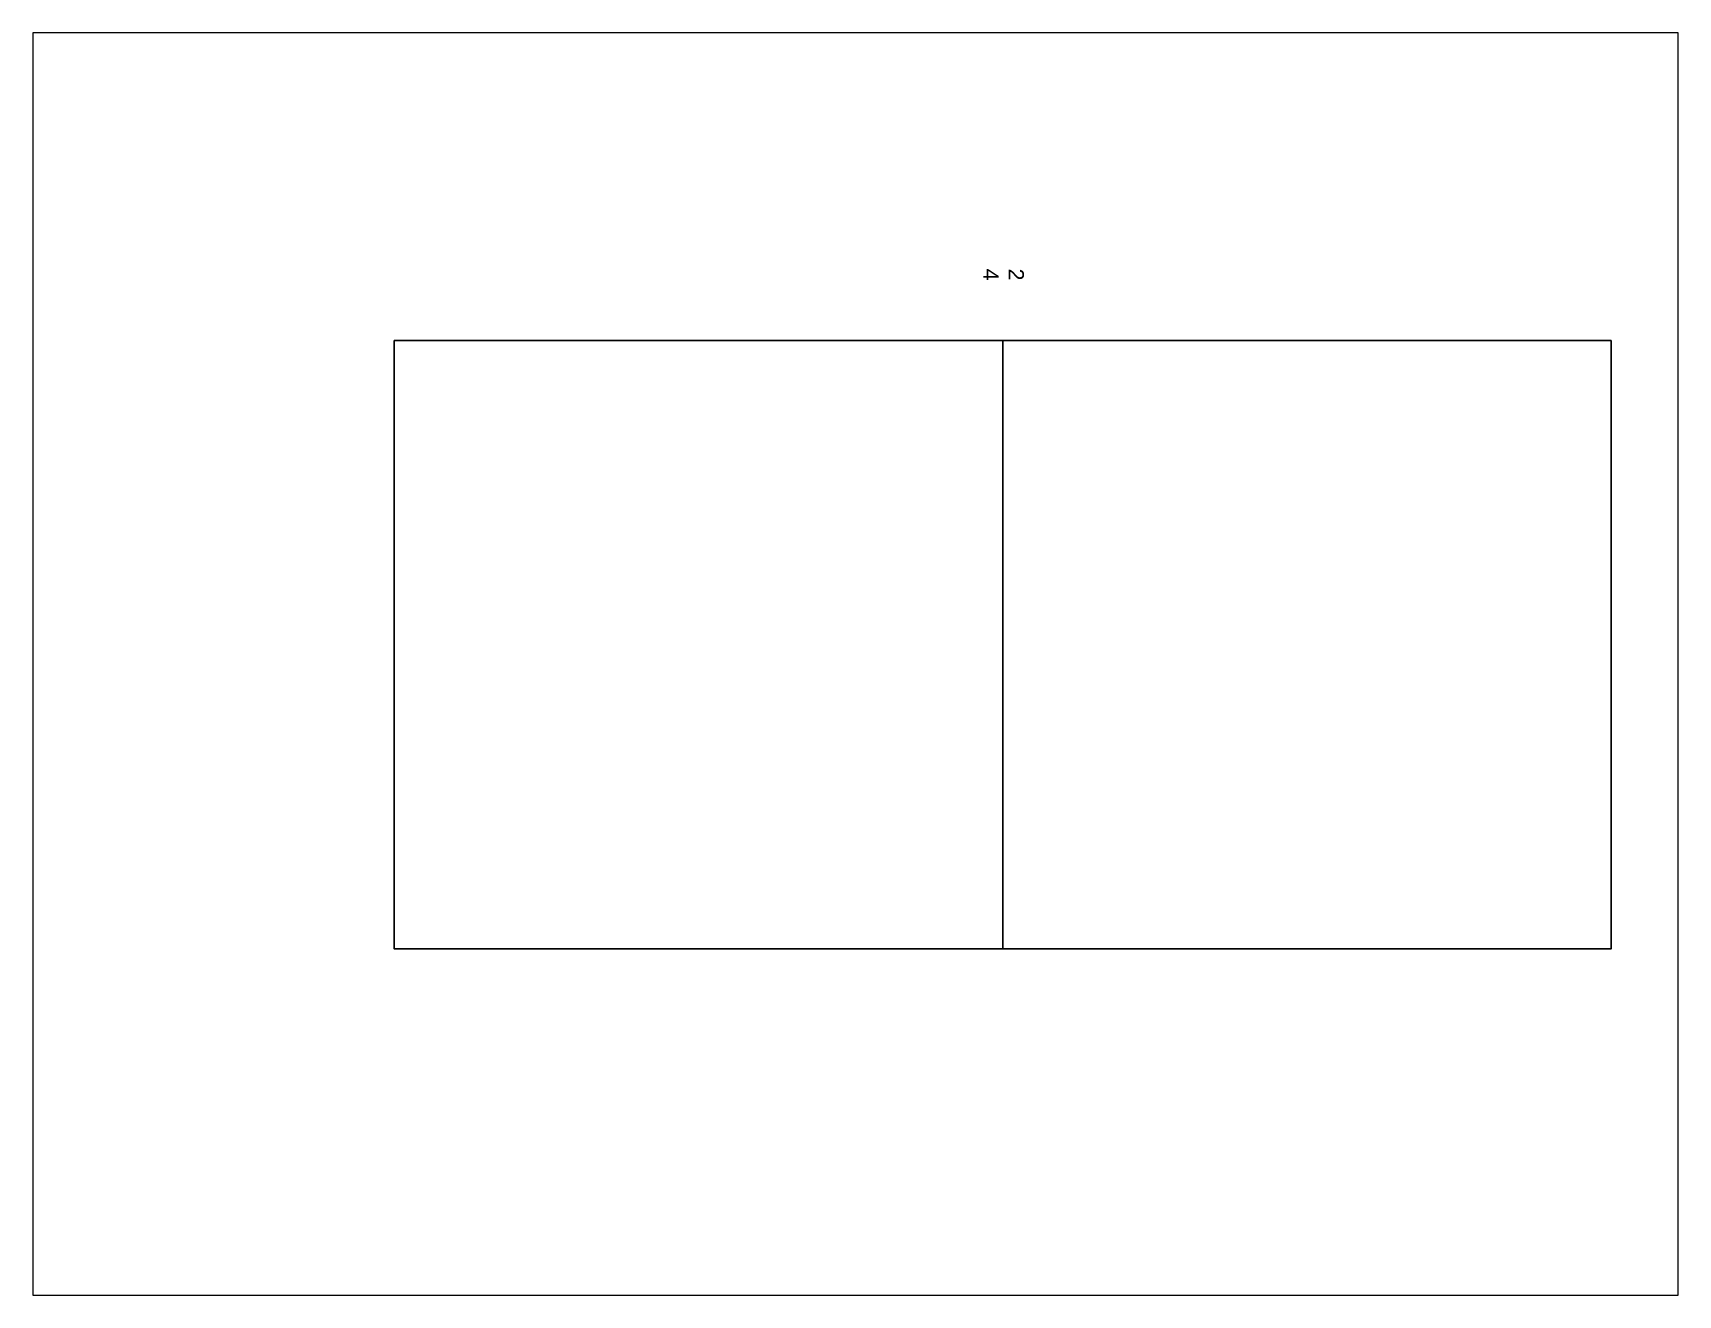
# Paper-space layout '2y4' of a CAD drawing. Header units: millimetres. Extents: x -3 to 267, y -2 to 205.
# The model-space entities are those that its viewports show. They can reach past a viewport. Long polylines and large blocks are cut down to what shows.
import ezdxf

# ---------------------------------------------------------------- set-up
doc = ezdxf.new("R2010")
doc.units = ezdxf.units.MM
doc.styles.get("Standard").update_dxf_attribs({"font": 'arial.ttf'})

msp = doc.modelspace()

# ---------------------------------------------------------------- linework, layer by layer
for points in [[(1716.74, 2234.17), (1816.74, 2234.17), (1816.74, 2334.17), (1716.74, 2334.17)], [(1716.74, 2134.17), (1816.74, 2134.17), (1816.74, 2234.17), (1716.74, 2234.17)]]:
    msp.add_lwpolyline(points, close=True)

# ---------------------------------------------------------------- texts
at = {"insert": (1704.93, 2237.65), "char_height": 2.5, "attachment_point": 1}
msp.add_mtext_dynamic_manual_height_columns('2\\P4', width=32.3491, gutter_width=12.5, heights=[0], dxfattribs=at)

psp = doc.layouts.new('2y4')

# ---------------------------------------------------------------- viewports
at = {"layer": '0', "view_target_point": (1699.18, 2288.14), "view_twist_angle": 270}
psp.add_viewport(center=(132.04, 101.25), size=(270.39, 207.4523), view_center_point=(-78.16, -70.73), view_height=207.4523, dxfattribs=at)

doc.saveas('drawing.dxf')
